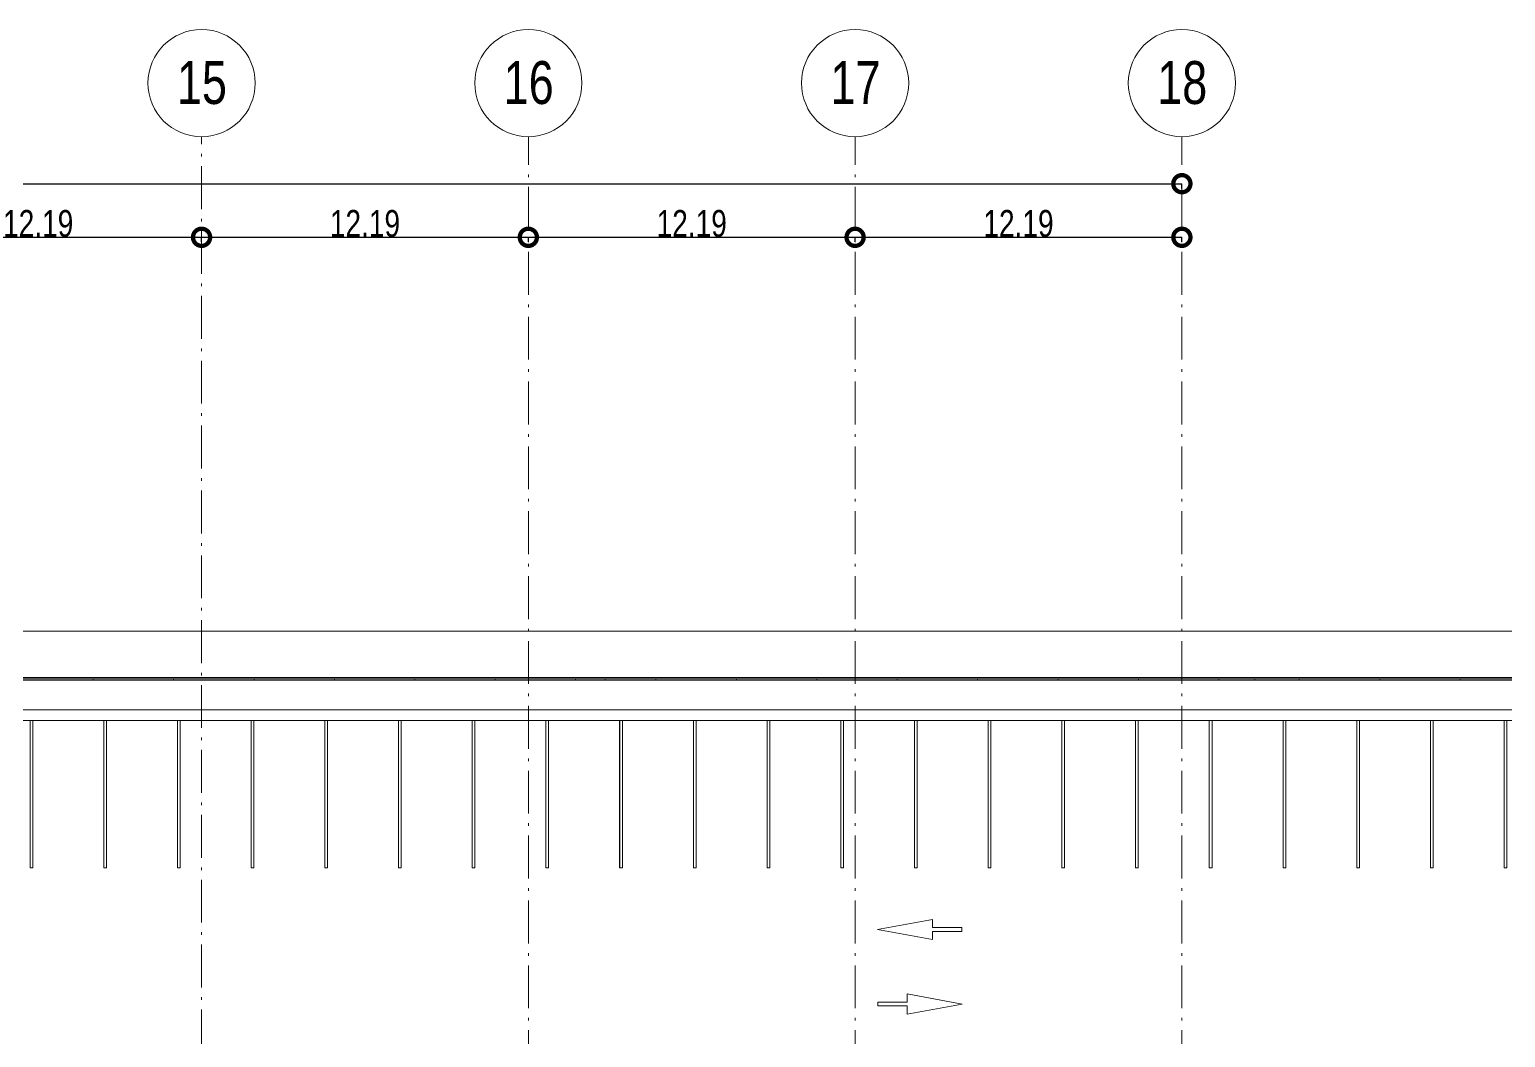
# Model space of a CAD drawing. Header units: metres. Extents: x -55 to 260, y -121 to 64.
# Drawn here: x 152.1 to 207.1, y 26.7 to 64.3 of the extents above; entities that cross this region are included whole.
import ezdxf

# ---------------------------------------------------------------- set-up
doc = ezdxf.new("R2010")
doc.units = ezdxf.units.M
doc.linetypes.add('01_Grid', pattern=[2.32, 1.6, -0.36, 0, -0.36])
for name, color, linetype, lineweight in [('0-1', 7, 'Continuous', 5), ('03EJES-1', 1, '01_Grid', 5), ('04NOEJE', 2, 'Continuous', 18), ('04NOEJE-1', 2, 'Continuous', 5), ('31COTAS', 1, 'Continuous', 5), ('45ESTAC-1', 253, 'Continuous', 5), ('47VEGET-1', 253, 'Continuous', 5), ('55BARANDAL-1', 253, 'Continuous', 5), ('70LINEA-1', 254, 'Continuous', 5)]:
    doc.layers.add(name, color=color, linetype=linetype, lineweight=lineweight)
doc.styles.add('Arial', font='arial.ttf', dxfattribs={"width": 0.75, "height": 1.6})
doc.styles.add('Arial_1', font='arial.ttf', dxfattribs={"width": 0.75, "height": 1})
doc.dimstyles.new('Standard__0_00_', dxfattribs={"dimscale": 0.3048, "dimtxt": 1.020259, "dimasz": 4.199475, "dimexe": 0, "dimexo": 1.312336, "dimgap": 0, "dimtad": 1, "dimrnd": 0.01, "dimzin": 0, "dimdsep": 46, "dimtxsty": 'Arial_1', "dimblk1": 'DOTSMALL', "dimblk2": 'DOTSMALL', "dimsah": 1, "dimcen": 0.09, "dimazin": 0, "dimtfac": 1, "dimtdec": 4, "dimtix": 1, "dimtmove": 0, "dimatfit": 3, "dimfxl": 1, "dimtvp": 1, "dimtolj": 1, "dimtzin": 0, "dimarcsym": 2})

# ---------------------------------------------------------------- blocks, each defined once
blk = doc.blocks.new('Parking Lot - Single - Single-V47-A1 _ A700')
at = {"layer": '70LINEA-1'}
for p, q in [((207.095, 33.041), (207.095, 38.54)), ((207.095, 38.54), (207.096, 38.54)), ((207.196, 38.54), (207.096, 38.54)), ((207.096, 38.54), (207.096, 33.042)), ((209.846, 38.539), (207.196, 38.54)), ((207.196, 33.042), (207.196, 38.54)), ((207.095, 33.041), (207.096, 33.042)), ((207.195, 33.041), (207.095, 33.041)), ((207.096, 33.042), (207.196, 33.042)), ((207.196, 33.042), (207.195, 33.041))]:
    blk.add_line(p, q, dxfattribs=at)
blk = doc.blocks.new('Parking Lot - Single - Single-V48-A1 _ A700')
at = {"layer": '70LINEA-1'}
for p, q in [((204.345, 35.118), (204.345, 38.54)), ((204.345, 38.54), (204.346, 38.54)), ((204.446, 38.54), (204.346, 38.54)), ((204.346, 38.54), (204.346, 33.042)), ((207.096, 38.539), (204.446, 38.54)), ((204.446, 33.042), (204.446, 38.54)), ((204.345, 33.041), (204.345, 35.118)), ((204.345, 33.041), (204.346, 33.042)), ((204.445, 33.041), (204.345, 33.041)), ((204.346, 33.042), (204.446, 33.042)), ((204.446, 33.042), (204.445, 33.041))]:
    blk.add_line(p, q, dxfattribs=at)
blk = doc.blocks.new('Parking Lot - Single - Single-V49-A1 _ A700')
at = {"layer": '70LINEA-1'}
for p, q in [((201.595, 37.373), (201.595, 38.54)), ((201.595, 38.54), (201.596, 38.54)), ((201.696, 38.54), (201.596, 38.54)), ((201.596, 38.54), (201.596, 33.042)), ((204.346, 38.539), (201.696, 38.54)), ((201.696, 33.042), (201.696, 38.54)), ((201.595, 33.041), (201.595, 37.373)), ((201.595, 33.041), (201.596, 33.042)), ((201.695, 33.041), (201.595, 33.041)), ((201.596, 33.042), (201.696, 33.042)), ((201.696, 33.042), (201.695, 33.041))]:
    blk.add_line(p, q, dxfattribs=at)
blk = doc.blocks.new('Parking Lot - Single - Single-V50-A1 _ A700')
at = {"layer": '70LINEA-1'}
for p, q in [((198.845, 33.041), (198.845, 38.54)), ((198.845, 38.54), (198.846, 38.54)), ((198.946, 38.54), (198.846, 38.54)), ((198.846, 38.54), (198.846, 33.042)), ((201.596, 38.539), (198.946, 38.54)), ((198.946, 33.042), (198.946, 38.54)), ((198.845, 33.041), (198.846, 33.042)), ((198.846, 33.042), (198.946, 33.042)), ((198.946, 33.042), (198.945, 33.041)), ((198.945, 33.041), (198.845, 33.041))]:
    blk.add_line(p, q, dxfattribs=at)
blk = doc.blocks.new('Parking Lot - Single - Single-V51-A1 _ A700')
at = {"layer": '70LINEA-1'}
for p, q in [((196.095, 33.041), (196.095, 38.54)), ((196.095, 38.54), (196.096, 38.54)), ((196.196, 38.54), (196.096, 38.54)), ((196.096, 38.54), (196.096, 33.042)), ((198.846, 38.539), (196.196, 38.54)), ((196.196, 33.042), (196.196, 38.54)), ((196.095, 33.041), (196.096, 33.042)), ((196.096, 33.042), (196.196, 33.042)), ((196.196, 33.042), (196.195, 33.041)), ((196.195, 33.041), (196.095, 33.041))]:
    blk.add_line(p, q, dxfattribs=at)
blk = doc.blocks.new('Parking Lot - Single - Single-V52-A1 _ A700')
at = {"layer": '70LINEA-1'}
for p, q in [((187.845, 33.041), (187.845, 38.54)), ((187.845, 38.54), (187.846, 38.54)), ((187.946, 38.54), (187.846, 38.54)), ((187.846, 38.54), (187.846, 33.041)), ((190.596, 38.539), (187.946, 38.54)), ((187.946, 33.041), (187.946, 38.54)), ((187.945, 33.041), (187.845, 33.041)), ((187.845, 33.041), (187.846, 33.041)), ((187.846, 33.041), (187.946, 33.041)), ((187.946, 33.041), (187.945, 33.041))]:
    blk.add_line(p, q, dxfattribs=at)
blk = doc.blocks.new('Parking Lot - Single - Single-V53-A1 _ A700')
at = {"layer": '70LINEA-1'}
for p, q in [((185.095, 33.041), (185.095, 38.54)), ((185.095, 38.54), (185.096, 38.54)), ((185.196, 38.54), (185.096, 38.54)), ((185.096, 38.54), (185.096, 33.041)), ((187.846, 38.539), (185.196, 38.54)), ((185.196, 33.041), (185.196, 38.54)), ((185.195, 33.041), (185.095, 33.041)), ((185.095, 33.041), (185.096, 33.041)), ((185.096, 33.041), (185.196, 33.041)), ((185.196, 33.041), (185.195, 33.041))]:
    blk.add_line(p, q, dxfattribs=at)
blk = doc.blocks.new('Parking Lot - Single - Single-V54-A1 _ A700')
at = {"layer": '70LINEA-1'}
for p, q in [((179.596, 38.54), (179.595, 33.04)), ((179.595, 33.04), (179.595, 38.54)), ((179.595, 38.54), (179.596, 38.54)), ((179.696, 38.54), (179.596, 38.54)), ((179.695, 33.04), (179.696, 38.54)), ((182.346, 38.539), (179.696, 38.54)), ((179.595, 33.04), (179.695, 33.04)), ((179.695, 33.04), (179.595, 33.04)), ((179.595, 33.04), (179.595, 33.04)), ((179.695, 33.04), (179.695, 33.04))]:
    blk.add_line(p, q, dxfattribs=at)
blk = doc.blocks.new('Parking Lot - Single - Single-V55-A1 _ A700')
at = {"layer": '70LINEA-1'}
for p, q in [((176.845, 33.04), (176.845, 38.54)), ((176.845, 38.54), (176.846, 38.54)), ((176.946, 38.54), (176.846, 38.54)), ((176.846, 38.54), (176.846, 33.04)), ((179.596, 38.54), (176.946, 38.54)), ((176.946, 33.04), (176.946, 38.54)), ((176.913, 33.04), (176.845, 33.04)), ((176.845, 33.04), (176.846, 33.04)), ((176.846, 33.04), (176.946, 33.04)), ((176.945, 33.04), (176.913, 33.04)), ((176.946, 33.04), (176.945, 33.04))]:
    blk.add_line(p, q, dxfattribs=at)
blk = doc.blocks.new('Parking Lot - Single - Single-V56-A1 _ A700')
at = {"layer": '70LINEA-1'}
for p, q in [((174.095, 33.04), (174.095, 38.54)), ((174.095, 38.54), (174.096, 38.54)), ((174.196, 38.54), (174.096, 38.54)), ((174.096, 38.54), (174.096, 33.04)), ((176.846, 38.54), (174.196, 38.54)), ((174.196, 33.04), (174.196, 38.54)), ((174.195, 33.04), (174.095, 33.04)), ((174.095, 33.04), (174.096, 33.04)), ((174.096, 33.04), (174.196, 33.04)), ((174.196, 33.04), (174.195, 33.04))]:
    blk.add_line(p, q, dxfattribs=at)
blk = doc.blocks.new('Parking Lot - Single - Single-V57-A1 _ A700')
at = {"layer": '70LINEA-1'}
for p, q in [((168.695, 38.54), (168.595, 38.54)), ((168.595, 38.54), (168.595, 33.04)), ((171.346, 38.54), (168.695, 38.54)), ((168.695, 33.04), (168.695, 38.54)), ((168.695, 38.54), (168.695, 33.04)), ((168.695, 38.54), (168.695, 38.54)), ((168.595, 33.04), (168.695, 33.04)), ((168.695, 33.04), (168.695, 33.04))]:
    blk.add_line(p, q, dxfattribs=at)
blk = doc.blocks.new('Parking Lot - Single - Single-V58-A1 _ A700')
at = {"layer": '70LINEA-1'}
for p, q in [((165.945, 38.54), (165.845, 38.54)), ((165.845, 38.54), (165.845, 33.04)), ((168.595, 38.54), (165.945, 38.54)), ((165.945, 33.04), (165.945, 38.54)), ((165.945, 38.54), (165.945, 33.806)), ((165.945, 38.54), (165.945, 38.54)), ((165.845, 33.04), (165.945, 33.04)), ((165.945, 33.04), (165.945, 33.04))]:
    blk.add_line(p, q, dxfattribs=at)
blk = doc.blocks.new('Parking Lot - Single - Single-V59-A1 _ A700')
at = {"layer": '70LINEA-1'}
for p, q in [((163.195, 38.54), (163.095, 38.54)), ((163.095, 38.54), (163.095, 33.04)), ((165.845, 38.54), (163.195, 38.54)), ((163.195, 33.04), (163.195, 38.54)), ((163.195, 38.54), (163.195, 36.061)), ((163.195, 38.54), (163.195, 38.54)), ((163.095, 33.04), (163.195, 33.04)), ((163.195, 33.04), (163.195, 33.04))]:
    blk.add_line(p, q, dxfattribs=at)
blk = doc.blocks.new('Parking Lot - Single - Single-V60-A1 _ A700')
at = {"layer": '70LINEA-1'}
for p, q in [((160.445, 38.54), (160.345, 38.54)), ((160.345, 38.54), (160.345, 33.04)), ((163.095, 38.54), (160.445, 38.54)), ((160.445, 33.04), (160.445, 38.54)), ((160.445, 38.54), (160.445, 38.316)), ((160.445, 38.54), (160.445, 38.54)), ((160.345, 33.04), (160.445, 33.04))]:
    blk.add_line(p, q, dxfattribs=at)
blk = doc.blocks.new('Parking Lot - Single - Single-V61-A1 _ A700')
at = {"layer": '70LINEA-1'}
for p, q in [((157.695, 38.54), (157.595, 38.54)), ((157.595, 38.54), (157.595, 33.04)), ((160.345, 38.54), (157.695, 38.54)), ((157.695, 33.04), (157.695, 38.54)), ((157.695, 38.54), (157.695, 33.04)), ((157.695, 38.54), (157.695, 38.54)), ((157.595, 33.04), (157.695, 33.04)), ((157.695, 33.04), (157.595, 33.04)), ((157.695, 33.04), (157.695, 33.04))]:
    blk.add_line(p, q, dxfattribs=at)
blk = doc.blocks.new('Parking Lot - Single - Single-V62-A1 _ A700')
at = {"layer": '70LINEA-1'}
for p, q in [((154.945, 38.54), (154.845, 38.54)), ((154.845, 38.54), (154.845, 33.04)), ((157.595, 38.54), (154.945, 38.54)), ((154.945, 33.04), (154.945, 38.54)), ((154.945, 38.54), (154.945, 34.626)), ((154.945, 38.54), (154.945, 38.54)), ((154.845, 33.04), (154.945, 33.04)), ((154.945, 33.04), (154.945, 33.04))]:
    blk.add_line(p, q, dxfattribs=at)
blk = doc.blocks.new('Parking Lot - Single - Single-V63-A1 _ A700')
at = {"layer": '70LINEA-1'}
for p, q in [((152.195, 38.54), (152.095, 38.54)), ((152.095, 38.54), (152.095, 33.04)), ((154.845, 38.54), (152.195, 38.54)), ((152.195, 33.04), (152.195, 38.54)), ((152.195, 38.54), (152.195, 36.881)), ((152.195, 38.54), (152.195, 38.54)), ((152.095, 33.04), (152.195, 33.04)), ((152.195, 33.04), (152.196, 33.04))]:
    blk.add_line(p, q, dxfattribs=at)
blk = doc.blocks.new('Parking Lot - Single - Single-V64-A1 _ A700')
at = {"layer": '70LINEA-1'}
for p, q in [((149.445, 38.54), (149.345, 38.54)), ((149.345, 38.54), (149.345, 33.04)), ((152.095, 38.54), (149.445, 38.54)), ((149.445, 33.04), (149.445, 38.54)), ((149.445, 38.54), (149.445, 33.04)), ((149.445, 38.54), (149.445, 38.54)), ((149.345, 33.04), (149.445, 33.04)), ((149.445, 33.04), (149.345, 33.04)), ((149.345, 33.04), (149.345, 33.04)), ((149.445, 33.04), (149.445, 33.04))]:
    blk.add_line(p, q, dxfattribs=at)
blk = doc.blocks.new('Railing - Railing-7533586-A1 _ A700')
at = {"layer": '55BARANDAL-1'}
for p, q in [((151.601, 40.09), (154.453, 40.09)), ((154.453, 40.04), (151.601, 40.04)), ((154.453, 40.09), (154.453, 40.04)), ((154.453, 40.04), (154.453, 40.09)), ((154.453, 40.09), (157.453, 40.09)), ((157.453, 40.04), (154.453, 40.04)), ((157.453, 40.09), (157.453, 40.04)), ((157.453, 40.04), (157.453, 40.09)), ((157.453, 40.09), (160.453, 40.09)), ((160.453, 40.04), (157.453, 40.04)), ((160.453, 40.09), (160.453, 40.04)), ((160.453, 40.04), (160.453, 40.09)), ((160.453, 40.09), (163.453, 40.09)), ((163.453, 40.04), (160.453, 40.04)), ((163.453, 40.09), (163.453, 40.04)), ((163.453, 40.04), (163.453, 40.09)), ((163.453, 40.09), (166.453, 40.09)), ((166.453, 40.04), (163.453, 40.04)), ((166.453, 40.09), (166.453, 40.04)), ((166.453, 40.04), (166.453, 40.09)), ((166.453, 40.09), (169.453, 40.09)), ((169.453, 40.04), (166.453, 40.04)), ((169.453, 40.09), (169.453, 40.04)), ((169.453, 40.04), (169.453, 40.09)), ((169.453, 40.09), (172.453, 40.09)), ((172.453, 40.04), (169.453, 40.04)), ((172.453, 40.09), (172.453, 40.04)), ((172.453, 40.04), (172.453, 40.09)), ((172.453, 40.09), (173.551, 40.09)), ((173.551, 40.04), (172.453, 40.04)), ((173.551, 40.04), (173.551, 40.09)), ((173.551, 40.09), (175.451, 40.09)), ((175.451, 40.04), (173.551, 40.04)), ((175.451, 40.09), (175.451, 40.04)), ((175.451, 40.04), (175.451, 40.09)), ((175.451, 40.09), (178.451, 40.09)), ((178.451, 40.04), (175.451, 40.04)), ((178.451, 40.09), (178.451, 40.04)), ((178.451, 40.04), (178.451, 40.09)), ((178.451, 40.09), (181.451, 40.09)), ((181.451, 40.04), (178.451, 40.04)), ((181.451, 40.09), (181.451, 40.04)), ((181.451, 40.04), (181.451, 40.09)), ((181.451, 40.09), (184.451, 40.09)), ((184.451, 40.04), (181.451, 40.04)), ((184.451, 40.09), (184.451, 40.04)), ((184.451, 40.04), (184.451, 40.09)), ((184.451, 40.09), (187.451, 40.09)), ((187.451, 40.04), (184.451, 40.04)), ((187.451, 40.09), (187.451, 40.04)), ((187.451, 40.04), (187.451, 40.09)), ((187.451, 40.09), (190.451, 40.09)), ((190.451, 40.04), (187.451, 40.04)), ((190.451, 40.09), (190.451, 40.04)), ((190.451, 40.04), (190.451, 40.09)), ((190.451, 40.09), (193.451, 40.09)), ((193.451, 40.04), (190.451, 40.04)), ((193.451, 40.09), (193.451, 40.04)), ((193.451, 40.04), (193.451, 40.09)), ((193.451, 40.09), (196.451, 40.09)), ((196.451, 40.04), (193.451, 40.04)), ((196.451, 40.09), (196.451, 40.04)), ((196.451, 40.04), (196.451, 40.09)), ((196.451, 40.09), (197.791, 40.09)), ((197.791, 40.04), (196.451, 40.04)), ((197.791, 40.04), (197.791, 40.09)), ((197.791, 40.09), (199.453, 40.09)), ((199.453, 40.04), (197.791, 40.04)), ((199.453, 40.09), (199.453, 40.04)), ((199.453, 40.04), (199.453, 40.09)), ((199.453, 40.09), (202.453, 40.09)), ((202.453, 40.04), (199.453, 40.04)), ((202.453, 40.09), (202.453, 40.04)), ((202.453, 40.04), (202.453, 40.09)), ((202.453, 40.09), (205.453, 40.09)), ((205.453, 40.04), (202.453, 40.04)), ((205.453, 40.09), (205.453, 40.04)), ((205.453, 40.04), (205.453, 40.09)), ((205.453, 40.09), (208.453, 40.09)), ((208.453, 40.04), (205.453, 40.04))]:
    blk.add_line(p, q, dxfattribs=at)
blk = doc.blocks.new('Street Paint - Arrow - Arrow-V268-A1 _ A700')
at = {"layer": '70LINEA-1'}
for p, q in [((185.763, 31.118), (183.713, 30.742)), ((185.763, 30.813), (185.763, 31.118)), ((183.713, 30.742), (185.764, 30.368)), ((185.764, 30.367), (183.713, 30.742)), ((183.713, 30.742), (183.713, 30.742)), ((186.863, 30.815), (185.763, 30.813)), ((185.763, 30.668), (186.863, 30.67)), ((186.863, 30.67), (185.763, 30.668)), ((185.764, 30.368), (185.763, 30.668)), ((185.764, 30.367), (185.764, 30.368)), ((186.863, 30.67), (186.863, 30.815)), ((186.863, 30.67), (186.863, 30.67))]:
    blk.add_line(p, q, dxfattribs=at)
blk = doc.blocks.new('Street Paint - Arrow - Arrow-V269-A1 _ A700')
at = {"layer": '70LINEA-1'}
for p, q in [((186.877, 27.961), (184.826, 28.336)), ((184.826, 28.336), (184.826, 28.036)), ((184.826, 28.036), (184.826, 28.336)), ((184.826, 28.036), (183.726, 28.034)), ((183.726, 28.034), (183.727, 27.889)), ((183.727, 27.889), (183.726, 28.034)), ((183.727, 27.889), (184.827, 27.891)), ((184.827, 27.891), (183.727, 27.889)), ((183.727, 27.889), (183.727, 27.889)), ((184.827, 27.586), (186.877, 27.961)), ((186.877, 27.961), (184.827, 27.586)), ((184.827, 27.891), (184.827, 27.586)), ((184.827, 27.586), (184.827, 27.891)), ((184.827, 27.586), (184.827, 27.586)), ((186.877, 27.961), (186.877, 27.961))]:
    blk.add_line(p, q, dxfattribs=at)
blk = doc.blocks.new('22011_AR_rvt-1-A1 _ A700')
at = {"layer": '70LINEA-1'}
for p, q in [((173.551, 38.94), (151.601, 38.94)), ((197.791, 38.94), (173.551, 38.94)), ((212.401, 38.94), (197.791, 38.94)), ((150.172, 38.54), (152.095, 38.54)), ((152.195, 38.54), (154.845, 38.54)), ((154.945, 38.54), (157.595, 38.54)), ((157.695, 38.54), (160.172, 38.54)), ((160.172, 38.54), (160.345, 38.54)), ((160.445, 38.54), (163.095, 38.54)), ((163.195, 38.54), (165.845, 38.54)), ((165.945, 38.54), (168.595, 38.54)), ((168.695, 38.54), (170.276, 38.54)), ((170.276, 38.54), (171.346, 38.54)), ((171.446, 38.54), (174.096, 38.54)), ((174.196, 38.54), (176.846, 38.54)), ((176.946, 38.54), (179.596, 38.54)), ((179.696, 38.54), (180.172, 38.54)), ((180.172, 38.54), (182.346, 38.54)), ((182.446, 38.54), (185.096, 38.54)), ((185.196, 38.54), (187.846, 38.54)), ((187.946, 38.54), (190.172, 38.54)), ((190.172, 38.54), (190.596, 38.54)), ((190.696, 38.54), (193.346, 38.54)), ((193.446, 38.54), (196.096, 38.54)), ((196.196, 38.54), (198.846, 38.54)), ((198.946, 38.54), (200.172, 38.54)), ((200.172, 38.54), (201.596, 38.54)), ((201.696, 38.54), (204.346, 38.54)), ((204.446, 38.54), (207.096, 38.54))]:
    blk.add_line(p, q, dxfattribs=at)
at = {"layer": '45ESTAC-1'}
for name, p in [('Parking Lot - Single - Single-V64-A1 _ A700', (0, 0)), ('Parking Lot - Single - Single-V63-A1 _ A700', (0, 0)), ('Parking Lot - Single - Single-V62-A1 _ A700', (0, 0)), ('Parking Lot - Single - Single-V61-A1 _ A700', (0, 0)), ('Parking Lot - Single - Single-V60-A1 _ A700', (0, 0)), ('Parking Lot - Single - Single-V59-A1 _ A700', (0, 0)), ('Parking Lot - Single - Single-V58-A1 _ A700', (0, 0)), ('Parking Lot - Single - Single-V57-A1 _ A700', (0, 0)), ('Parking Lot - Single - Single-V56-A1 _ A700', (-2.75, 0)), ('Parking Lot - Single - Single-V56-A1 _ A700', (0, 0)), ('Parking Lot - Single - Single-V55-A1 _ A700', (0, 0)), ('Parking Lot - Single - Single-V54-A1 _ A700', (0, 0)), ('Parking Lot - Single - Single-V53-A1 _ A700', (-2.75, 0)), ('Parking Lot - Single - Single-V53-A1 _ A700', (0, 0)), ('Parking Lot - Single - Single-V52-A1 _ A700', (0, 0)), ('Parking Lot - Single - Single-V51-A1 _ A700', (-5.5, 0)), ('Parking Lot - Single - Single-V51-A1 _ A700', (-2.75, 0)), ('Parking Lot - Single - Single-V51-A1 _ A700', (0, 0)), ('Parking Lot - Single - Single-V50-A1 _ A700', (0, 0)), ('Parking Lot - Single - Single-V49-A1 _ A700', (0, 0)), ('Parking Lot - Single - Single-V48-A1 _ A700', (0, 0)), ('Parking Lot - Single - Single-V47-A1 _ A700', (0, 0))]:
    blk.add_blockref(name, p, dxfattribs=at)
at = {"layer": '47VEGET-1'}
for name in ['Street Paint - Arrow - Arrow-V268-A1 _ A700', 'Street Paint - Arrow - Arrow-V269-A1 _ A700']:
    blk.add_blockref(name, (0, 0), dxfattribs=at)
at = {"layer": '55BARANDAL-1'}
blk.add_blockref('Railing - Railing-7533586-A1 _ A700', (0, 0), dxfattribs=at)
blk = doc.blocks.new('Parking Lot - Single - Single-V454-A1 _ A700')
at = {"layer": '70LINEA-1'}
for p, q in [((207.095, 33.041), (207.095, 38.54)), ((207.095, 38.54), (207.096, 38.54)), ((207.196, 38.54), (207.096, 38.54)), ((207.096, 38.54), (207.096, 33.042)), ((209.846, 38.539), (207.196, 38.54)), ((207.196, 33.042), (207.196, 38.54)), ((207.095, 33.041), (207.096, 33.042)), ((207.195, 33.041), (207.095, 33.041)), ((207.096, 33.042), (207.196, 33.042)), ((207.196, 33.042), (207.195, 33.041))]:
    blk.add_line(p, q, dxfattribs=at)
blk = doc.blocks.new('Parking Lot - Single - Single-V455-A1 _ A700')
at = {"layer": '70LINEA-1'}
for p, q in [((198.845, 33.041), (198.845, 38.54)), ((198.845, 38.54), (198.846, 38.54)), ((198.946, 38.54), (198.846, 38.54)), ((198.846, 38.54), (198.846, 33.042)), ((201.596, 38.539), (198.946, 38.54)), ((198.946, 33.042), (198.946, 38.54)), ((198.845, 33.041), (198.846, 33.042)), ((198.846, 33.042), (198.946, 33.042)), ((198.946, 33.042), (198.945, 33.041)), ((198.945, 33.041), (198.845, 33.041))]:
    blk.add_line(p, q, dxfattribs=at)
blk = doc.blocks.new('Parking Lot - Single - Single-V456-A1 _ A700')
at = {"layer": '70LINEA-1'}
for p, q in [((196.095, 33.041), (196.095, 38.54)), ((196.095, 38.54), (196.096, 38.54)), ((196.196, 38.54), (196.096, 38.54)), ((196.096, 38.54), (196.096, 33.042)), ((198.846, 38.539), (196.196, 38.54)), ((196.196, 33.042), (196.196, 38.54)), ((196.095, 33.041), (196.096, 33.042)), ((196.096, 33.042), (196.196, 33.042)), ((196.196, 33.042), (196.195, 33.041)), ((196.195, 33.041), (196.095, 33.041))]:
    blk.add_line(p, q, dxfattribs=at)
blk = doc.blocks.new('Parking Lot - Single - Single-V457-A1 _ A700')
at = {"layer": '70LINEA-1'}
for p, q in [((187.845, 33.041), (187.845, 38.54)), ((187.845, 38.54), (187.846, 38.54)), ((187.946, 38.54), (187.846, 38.54)), ((187.846, 38.54), (187.846, 33.041)), ((190.596, 38.539), (187.946, 38.54)), ((187.946, 33.041), (187.946, 38.54)), ((187.945, 33.041), (187.845, 33.041)), ((187.845, 33.041), (187.846, 33.041)), ((187.846, 33.041), (187.946, 33.041)), ((187.946, 33.041), (187.945, 33.041))]:
    blk.add_line(p, q, dxfattribs=at)
blk = doc.blocks.new('Parking Lot - Single - Single-V458-A1 _ A700')
at = {"layer": '70LINEA-1'}
for p, q in [((185.095, 33.041), (185.095, 38.54)), ((185.095, 38.54), (185.096, 38.54)), ((185.196, 38.54), (185.096, 38.54)), ((185.096, 38.54), (185.096, 33.041)), ((187.846, 38.539), (185.196, 38.54)), ((185.196, 33.041), (185.196, 38.54)), ((185.195, 33.041), (185.095, 33.041)), ((185.095, 33.041), (185.096, 33.041)), ((185.096, 33.041), (185.196, 33.041)), ((185.196, 33.041), (185.195, 33.041))]:
    blk.add_line(p, q, dxfattribs=at)
blk = doc.blocks.new('Parking Lot - Single - Single-V459-A1 _ A700')
at = {"layer": '70LINEA-1'}
for p, q in [((179.596, 38.54), (179.595, 33.04)), ((179.595, 33.04), (179.595, 38.54)), ((179.595, 38.54), (179.596, 38.54)), ((179.696, 38.54), (179.596, 38.54)), ((179.695, 33.04), (179.696, 38.54)), ((182.346, 38.539), (179.696, 38.54)), ((179.595, 33.04), (179.695, 33.04)), ((179.695, 33.04), (179.595, 33.04)), ((179.595, 33.04), (179.595, 33.04)), ((179.695, 33.04), (179.695, 33.04))]:
    blk.add_line(p, q, dxfattribs=at)
blk = doc.blocks.new('Parking Lot - Single - Single-V460-A1 _ A700')
at = {"layer": '70LINEA-1'}
for p, q in [((176.845, 33.04), (176.845, 38.54)), ((176.845, 38.54), (176.846, 38.54)), ((176.946, 38.54), (176.846, 38.54)), ((176.846, 38.54), (176.846, 33.04)), ((179.596, 38.54), (176.946, 38.54)), ((176.946, 33.04), (176.946, 38.54)), ((176.945, 33.04), (176.845, 33.04)), ((176.845, 33.04), (176.846, 33.04)), ((176.846, 33.04), (176.946, 33.04)), ((176.946, 33.04), (176.945, 33.04))]:
    blk.add_line(p, q, dxfattribs=at)
blk = doc.blocks.new('Parking Lot - Single - Single-V461-A1 _ A700')
at = {"layer": '70LINEA-1'}
for p, q in [((174.095, 33.04), (174.095, 38.54)), ((174.095, 38.54), (174.096, 38.54)), ((174.196, 38.54), (174.096, 38.54)), ((174.096, 38.54), (174.096, 33.04)), ((176.846, 38.54), (174.196, 38.54)), ((174.196, 33.04), (174.196, 38.54)), ((174.195, 33.04), (174.095, 33.04)), ((174.095, 33.04), (174.096, 33.04)), ((174.096, 33.04), (174.196, 33.04)), ((174.196, 33.04), (174.195, 33.04))]:
    blk.add_line(p, q, dxfattribs=at)
blk = doc.blocks.new('Parking Lot - Single - Single-V462-A1 _ A700')
at = {"layer": '70LINEA-1'}
for p, q in [((168.695, 38.54), (168.595, 38.54)), ((168.595, 38.54), (168.595, 33.04)), ((171.346, 38.54), (168.695, 38.54)), ((168.695, 33.04), (168.695, 38.54)), ((168.695, 38.54), (168.695, 33.04)), ((168.695, 38.54), (168.695, 38.54)), ((168.595, 33.04), (168.695, 33.04)), ((168.695, 33.04), (168.695, 33.04))]:
    blk.add_line(p, q, dxfattribs=at)
blk = doc.blocks.new('Parking Lot - Single - Single-V463-A1 _ A700')
at = {"layer": '70LINEA-1'}
for p, q in [((165.945, 38.54), (165.845, 38.54)), ((165.845, 38.54), (165.845, 33.04)), ((168.595, 38.54), (165.945, 38.54)), ((165.945, 33.04), (165.945, 38.54)), ((165.945, 38.54), (165.945, 33.806)), ((165.945, 38.54), (165.945, 38.54)), ((165.845, 33.04), (165.945, 33.04)), ((165.945, 33.04), (165.945, 33.04))]:
    blk.add_line(p, q, dxfattribs=at)
blk = doc.blocks.new('Parking Lot - Single - Single-V464-A1 _ A700')
at = {"layer": '70LINEA-1'}
for p, q in [((163.195, 38.54), (163.095, 38.54)), ((163.095, 38.54), (163.095, 33.04)), ((165.845, 38.54), (163.195, 38.54)), ((163.195, 33.04), (163.195, 38.54)), ((163.195, 38.54), (163.195, 36.061)), ((163.195, 38.54), (163.195, 38.54)), ((163.095, 33.04), (163.195, 33.04)), ((163.195, 33.04), (163.195, 33.04))]:
    blk.add_line(p, q, dxfattribs=at)
blk = doc.blocks.new('Parking Lot - Single - Single-V465-A1 _ A700')
at = {"layer": '70LINEA-1'}
for p, q in [((160.445, 38.54), (160.345, 38.54)), ((160.345, 38.54), (160.345, 33.04)), ((163.095, 38.54), (160.445, 38.54)), ((160.445, 33.04), (160.445, 38.54)), ((160.445, 38.54), (160.445, 38.316)), ((160.445, 38.54), (160.445, 38.54)), ((160.345, 33.04), (160.445, 33.04))]:
    blk.add_line(p, q, dxfattribs=at)
blk = doc.blocks.new('Parking Lot - Single - Single-V466-A1 _ A700')
at = {"layer": '70LINEA-1'}
for p, q in [((157.695, 38.54), (157.595, 38.54)), ((157.595, 38.54), (157.595, 33.04)), ((160.345, 38.54), (157.695, 38.54)), ((157.695, 33.04), (157.695, 38.54)), ((157.695, 38.54), (157.695, 33.04)), ((157.695, 38.54), (157.695, 38.54)), ((157.595, 33.04), (157.695, 33.04)), ((157.695, 33.04), (157.595, 33.04)), ((157.695, 33.04), (157.695, 33.04))]:
    blk.add_line(p, q, dxfattribs=at)
blk = doc.blocks.new('Parking Lot - Single - Single-V467-A1 _ A700')
at = {"layer": '70LINEA-1'}
for p, q in [((154.945, 38.54), (154.845, 38.54)), ((154.845, 38.54), (154.845, 33.04)), ((157.595, 38.54), (154.945, 38.54)), ((154.945, 33.04), (154.945, 38.54)), ((154.945, 38.54), (154.945, 34.626)), ((154.945, 38.54), (154.945, 38.54)), ((154.845, 33.04), (154.945, 33.04)), ((154.945, 33.04), (154.945, 33.04))]:
    blk.add_line(p, q, dxfattribs=at)
blk = doc.blocks.new('Parking Lot - Single - Single-V468-A1 _ A700')
at = {"layer": '70LINEA-1'}
for p, q in [((152.195, 38.54), (152.095, 38.54)), ((152.095, 38.54), (152.095, 33.04)), ((154.845, 38.54), (152.195, 38.54)), ((152.195, 33.04), (152.195, 38.54)), ((152.195, 38.54), (152.195, 36.881)), ((152.195, 38.54), (152.195, 38.54)), ((152.095, 33.04), (152.195, 33.04)), ((152.195, 33.04), (152.196, 33.04))]:
    blk.add_line(p, q, dxfattribs=at)
blk = doc.blocks.new('Parking Lot - Single - Single-V469-A1 _ A700')
at = {"layer": '70LINEA-1'}
for p, q in [((149.445, 38.54), (149.345, 38.54)), ((149.345, 38.54), (149.345, 33.04)), ((152.095, 38.54), (149.445, 38.54)), ((149.445, 33.04), (149.445, 38.54)), ((149.445, 38.54), (149.445, 33.04)), ((149.445, 38.54), (149.445, 38.54)), ((149.345, 33.04), (149.445, 33.04)), ((149.445, 33.04), (149.345, 33.04)), ((149.345, 33.04), (149.345, 33.04)), ((149.445, 33.04), (149.445, 33.04))]:
    blk.add_line(p, q, dxfattribs=at)
blk = doc.blocks.new('22011_AR_rvt-2-A1 _ A700')
at = {"layer": '70LINEA-1'}
for p, q in [((151.601, 41.876), (173.551, 41.876)), ((173.551, 41.876), (197.791, 41.876)), ((197.791, 41.876), (212.401, 41.876)), ((173.551, 40.141), (151.601, 40.141)), ((197.791, 40.141), (173.551, 40.141)), ((212.401, 40.141), (197.791, 40.141)), ((173.551, 38.94), (151.601, 38.94)), ((197.791, 38.94), (173.551, 38.94)), ((212.401, 38.94), (197.791, 38.94)), ((150.172, 38.54), (152.095, 38.54)), ((152.195, 38.54), (154.845, 38.54)), ((154.945, 38.54), (157.595, 38.54)), ((157.695, 38.54), (160.172, 38.54)), ((160.172, 38.54), (160.345, 38.54)), ((160.445, 38.54), (163.095, 38.54)), ((163.195, 38.54), (165.845, 38.54)), ((165.945, 38.54), (168.595, 38.54)), ((168.695, 38.54), (170.276, 38.54)), ((170.276, 38.54), (171.346, 38.54)), ((171.446, 38.54), (174.096, 38.54)), ((174.196, 38.54), (176.846, 38.54)), ((176.946, 38.54), (179.596, 38.54)), ((179.696, 38.54), (180.172, 38.54)), ((180.172, 38.54), (182.346, 38.54)), ((182.446, 38.54), (185.096, 38.54)), ((185.196, 38.54), (187.846, 38.54)), ((187.946, 38.54), (190.172, 38.54)), ((190.172, 38.54), (190.596, 38.54)), ((190.696, 38.54), (193.346, 38.54)), ((193.446, 38.54), (196.096, 38.54)), ((196.196, 38.54), (198.846, 38.54)), ((198.946, 38.54), (200.172, 38.54)), ((200.172, 38.54), (201.596, 38.54)), ((201.696, 38.54), (204.346, 38.54)), ((204.446, 38.54), (207.096, 38.54))]:
    blk.add_line(p, q, dxfattribs=at)
at = {"layer": '45ESTAC-1'}
for name, p in [('Parking Lot - Single - Single-V469-A1 _ A700', (0, 0)), ('Parking Lot - Single - Single-V468-A1 _ A700', (0, 0)), ('Parking Lot - Single - Single-V467-A1 _ A700', (0, 0)), ('Parking Lot - Single - Single-V466-A1 _ A700', (0, 0)), ('Parking Lot - Single - Single-V465-A1 _ A700', (0, 0)), ('Parking Lot - Single - Single-V464-A1 _ A700', (0, 0)), ('Parking Lot - Single - Single-V463-A1 _ A700', (0, 0)), ('Parking Lot - Single - Single-V462-A1 _ A700', (0, 0)), ('Parking Lot - Single - Single-V461-A1 _ A700', (-2.75, 0)), ('Parking Lot - Single - Single-V461-A1 _ A700', (0, 0)), ('Parking Lot - Single - Single-V460-A1 _ A700', (0, 0)), ('Parking Lot - Single - Single-V459-A1 _ A700', (0, 0)), ('Parking Lot - Single - Single-V458-A1 _ A700', (-2.75, 0)), ('Parking Lot - Single - Single-V458-A1 _ A700', (0, 0)), ('Parking Lot - Single - Single-V457-A1 _ A700', (0, 0)), ('Parking Lot - Single - Single-V456-A1 _ A700', (-5.5, 0)), ('Parking Lot - Single - Single-V456-A1 _ A700', (-2.75, 0)), ('Parking Lot - Single - Single-V456-A1 _ A700', (0, 0)), ('Parking Lot - Single - Single-V455-A1 _ A700', (0, 0)), ('Parking Lot - Single - Single-V454-A1 _ A700', (-5.5, 0)), ('Parking Lot - Single - Single-V454-A1 _ A700', (-2.75, 0)), ('Parking Lot - Single - Single-V454-A1 _ A700', (0, 0))]:
    blk.add_blockref(name, p, dxfattribs=at)
at = {"layer": '47VEGET-1'}
for name in ['Street Paint - Arrow - Arrow-V268-A1 _ A700', 'Street Paint - Arrow - Arrow-V269-A1 _ A700']:
    blk.add_blockref(name, (0, 0), dxfattribs=at)
at = {"layer": '55BARANDAL-1'}
blk.add_blockref('Railing - Railing-7533586-A1 _ A700', (0, 0), dxfattribs=at)
blk = doc.blocks.new('Grid - Standard-4449989-A1 _ A700')
at = {"layer": '04NOEJE'}
blk.add_circle((0, 0), 0.005, dxfattribs=at)
blk = doc.blocks.new('_DotSmall')
at = {"color": 0, "linetype": 'ByBlock', "const_width": 0.5}
blk.add_lwpolyline([(-0.0625, 0, 1), (0.0625, 0, 1)], format="xyb", close=True, dxfattribs=at)
blk = doc.blocks.new('DIMBLOCK14-A1 _ A700')
at = {"layer": '31COTAS', "color": 0, "lineweight": -2, "transparency": 16777216}
for p, q in [((146.304, 56.391), (146.304, 56.565)), ((146.304, 56.565), (158.496, 56.565)), ((158.496, 56.391), (158.496, 56.565))]:
    blk.add_line(p, q, dxfattribs=at)
at = {"layer": 'Defpoints', "color": 0, "transparency": 16777216}
for p in [(146.304, 56.791), (158.496, 56.791), (158.496, 56.565)]:
    blk.add_point(p, dxfattribs=at)
at = {"layer": '31COTAS', "color": 0, "lineweight": -2, "transparency": 16777216, "xscale": 1.28, "yscale": 1.28, "zscale": 1.28, "rotation": 180}
blk.add_blockref('_DotSmall', (146.304, 56.565), dxfattribs=at)
at = {"layer": '31COTAS', "color": 0, "lineweight": -2, "transparency": 16777216, "xscale": 1.28, "yscale": 1.28, "zscale": 1.28}
blk.add_blockref('_DotSmall', (158.496, 56.565), dxfattribs=at)
at = {"layer": '31COTAS', "color": 0, "transparency": 16777216, "insert": (152.4, 57.076), "char_height": 1, "width": 3.05136, "attachment_point": 5, "style": 'Arial_1'}
blk.add_mtext('\\A1;12.19', dxfattribs=at)
blk = doc.blocks.new('DIMBLOCK15-A1 _ A700')
at = {"layer": '31COTAS', "color": 0, "lineweight": -2, "transparency": 16777216}
for p, q in [((158.496, 56.391), (158.496, 56.565)), ((158.496, 56.565), (170.688, 56.565)), ((170.688, 56.391), (170.688, 56.565))]:
    blk.add_line(p, q, dxfattribs=at)
at = {"layer": 'Defpoints', "color": 0, "transparency": 16777216}
for p in [(158.496, 56.791), (170.688, 56.791), (170.688, 56.565)]:
    blk.add_point(p, dxfattribs=at)
at = {"layer": '31COTAS', "color": 0, "lineweight": -2, "transparency": 16777216, "xscale": 1.28, "yscale": 1.28, "zscale": 1.28, "rotation": 180}
blk.add_blockref('_DotSmall', (158.496, 56.565), dxfattribs=at)
at = {"layer": '31COTAS', "color": 0, "lineweight": -2, "transparency": 16777216, "xscale": 1.28, "yscale": 1.28, "zscale": 1.28}
blk.add_blockref('_DotSmall', (170.688, 56.565), dxfattribs=at)
at = {"layer": '31COTAS', "color": 0, "transparency": 16777216, "insert": (164.592, 57.076), "char_height": 1, "width": 3.05136, "attachment_point": 5, "style": 'Arial_1'}
blk.add_mtext('\\A1;12.19', dxfattribs=at)
blk = doc.blocks.new('DIMBLOCK16-A1 _ A700')
at = {"layer": '31COTAS', "color": 0, "lineweight": -2, "transparency": 16777216}
for p, q in [((170.688, 56.391), (170.688, 56.565)), ((170.688, 56.565), (182.88, 56.565)), ((182.88, 56.391), (182.88, 56.565))]:
    blk.add_line(p, q, dxfattribs=at)
at = {"layer": 'Defpoints', "color": 0, "transparency": 16777216}
for p in [(170.688, 56.791), (182.88, 56.791), (182.88, 56.565)]:
    blk.add_point(p, dxfattribs=at)
at = {"layer": '31COTAS', "color": 0, "lineweight": -2, "transparency": 16777216, "xscale": 1.28, "yscale": 1.28, "zscale": 1.28, "rotation": 180}
blk.add_blockref('_DotSmall', (170.688, 56.565), dxfattribs=at)
at = {"layer": '31COTAS', "color": 0, "lineweight": -2, "transparency": 16777216, "xscale": 1.28, "yscale": 1.28, "zscale": 1.28}
blk.add_blockref('_DotSmall', (182.88, 56.565), dxfattribs=at)
at = {"layer": '31COTAS', "color": 0, "transparency": 16777216, "insert": (176.784, 57.076), "char_height": 1, "width": 3.05136, "attachment_point": 5, "style": 'Arial_1'}
blk.add_mtext('\\A1;12.19', dxfattribs=at)
blk = doc.blocks.new('DIMBLOCK17-A1 _ A700')
at = {"layer": '31COTAS', "color": 0, "lineweight": -2, "transparency": 16777216}
for p, q in [((182.88, 56.391), (182.88, 56.565)), ((182.88, 56.565), (195.072, 56.565)), ((195.072, 56.391), (195.072, 56.565))]:
    blk.add_line(p, q, dxfattribs=at)
at = {"layer": 'Defpoints', "color": 0, "transparency": 16777216}
for p in [(182.88, 56.791), (195.072, 56.791), (195.072, 56.565)]:
    blk.add_point(p, dxfattribs=at)
at = {"layer": '31COTAS', "color": 0, "lineweight": -2, "transparency": 16777216, "xscale": 1.28, "yscale": 1.28, "zscale": 1.28, "rotation": 180}
blk.add_blockref('_DotSmall', (182.88, 56.565), dxfattribs=at)
at = {"layer": '31COTAS', "color": 0, "lineweight": -2, "transparency": 16777216, "xscale": 1.28, "yscale": 1.28, "zscale": 1.28}
blk.add_blockref('_DotSmall', (195.072, 56.565), dxfattribs=at)
at = {"layer": '31COTAS', "color": 0, "transparency": 16777216, "insert": (188.976, 57.076), "char_height": 1, "width": 3.05136, "attachment_point": 5, "style": 'Arial_1'}
blk.add_mtext('\\A1;12.19', dxfattribs=at)
blk = doc.blocks.new('DIMBLOCK19-A1 _ A700')
at = {"layer": '31COTAS', "color": 0, "lineweight": -2, "transparency": 16777216}
for p, q in [((-12.192, 58.391), (-12.192, 58.565)), ((-12.192, 58.565), (195.072, 58.565)), ((195.072, 58.391), (195.072, 58.565))]:
    blk.add_line(p, q, dxfattribs=at)
at = {"layer": 'Defpoints', "color": 0, "transparency": 16777216}
for p in [(-12.192, 58.791), (195.072, 58.791), (195.072, 58.565)]:
    blk.add_point(p, dxfattribs=at)
at = {"layer": '31COTAS', "color": 0, "lineweight": -2, "transparency": 16777216, "xscale": 1.28, "yscale": 1.28, "zscale": 1.28, "rotation": 180}
blk.add_blockref('_DotSmall', (-12.192, 58.565), dxfattribs=at)
at = {"layer": '31COTAS', "color": 0, "lineweight": -2, "transparency": 16777216, "xscale": 1.28, "yscale": 1.28, "zscale": 1.28}
blk.add_blockref('_DotSmall', (195.072, 58.565), dxfattribs=at)
at = {"layer": '31COTAS', "color": 0, "transparency": 16777216, "insert": (91.44, 59.076), "char_height": 1, "width": 3.72944, "attachment_point": 5, "style": 'Arial_1'}
blk.add_mtext('\\A1;207.26', dxfattribs=at)

msp = doc.modelspace()

# ---------------------------------------------------------------- linework, layer by layer
at = {"layer": '03EJES-1'}
for p, q in [((158.496, -60.96), (158.496, 60.317)), ((170.688, -117.396), (170.688, 60.317)), ((182.88, -117.396), (182.88, 60.317)), ((195.072, -117.396), (195.072, 60.317))]:
    msp.add_line(p, q, dxfattribs=at)

# ---------------------------------------------------------------- block references
at = {"layer": '0-1'}
for name in ['22011_AR_rvt-2-A1 _ A700', '22011_AR_rvt-1-A1 _ A700']:
    msp.add_blockref(name, (0, 0), dxfattribs=at)
at = {"layer": '04NOEJE', "xscale": 399.9999999999997, "yscale": 399.9999999999997, "zscale": 399.9999999999997}
for p in [(158.496, 62.317), (170.688, 62.317), (182.88, 62.317), (195.072, 62.317)]:
    msp.add_blockref('Grid - Standard-4449989-A1 _ A700', p, dxfattribs=at)

# ---------------------------------------------------------------- texts
at = {"layer": '04NOEJE-1', "char_height": 1.6, "width": 2.26076, "attachment_point": 1, "style": 'Arial'}
for s, insert in [('15', (157.577, 63.139)), ('16', (169.769, 63.139)), ('17', (181.961, 63.139)), ('18', (194.153, 63.139))]:
    msp.add_mtext(s, dxfattribs=dict(at, insert=insert))

# ---------------------------------------------------------------- dimensions: what is measured, and where the dimension line sits
at = {"layer": '31COTAS'}
for base, p1, p2, override, picture, middle in [((195.072, 58.565), (-12.192, 58.791), (195.072, 58.791), {"dimpost": '<>', "dimfxl": 207.264}, 'DIMBLOCK19-A1 _ A700', (91.44, 59.076)), ((158.496, 56.565), (146.304, 56.791), (158.496, 56.791), {"dimpost": '<>', "dimfxl": 12.192}, 'DIMBLOCK14-A1 _ A700', (152.4, 57.076)), ((170.688, 56.565), (158.496, 56.791), (170.688, 56.791), {"dimpost": '<>', "dimfxl": 12.192}, 'DIMBLOCK15-A1 _ A700', (164.592, 57.076)), ((182.88, 56.565), (170.688, 56.791), (182.88, 56.791), {"dimpost": '<>', "dimfxl": 12.192}, 'DIMBLOCK16-A1 _ A700', (176.784, 57.076)), ((195.072, 56.565), (182.88, 56.791), (195.072, 56.791), {"dimpost": '<>', "dimfxl": 12.192}, 'DIMBLOCK17-A1 _ A700', (188.976, 57.076))]:
    dim = msp.add_linear_dim(base=base, p1=p1, p2=p2, dimstyle='Standard__0_00_', override=override, dxfattribs=at)
    dim.commit()
    dim.dimension.update_dxf_attribs({"geometry": picture, "text_midpoint": middle})

doc.saveas('drawing.dxf')
